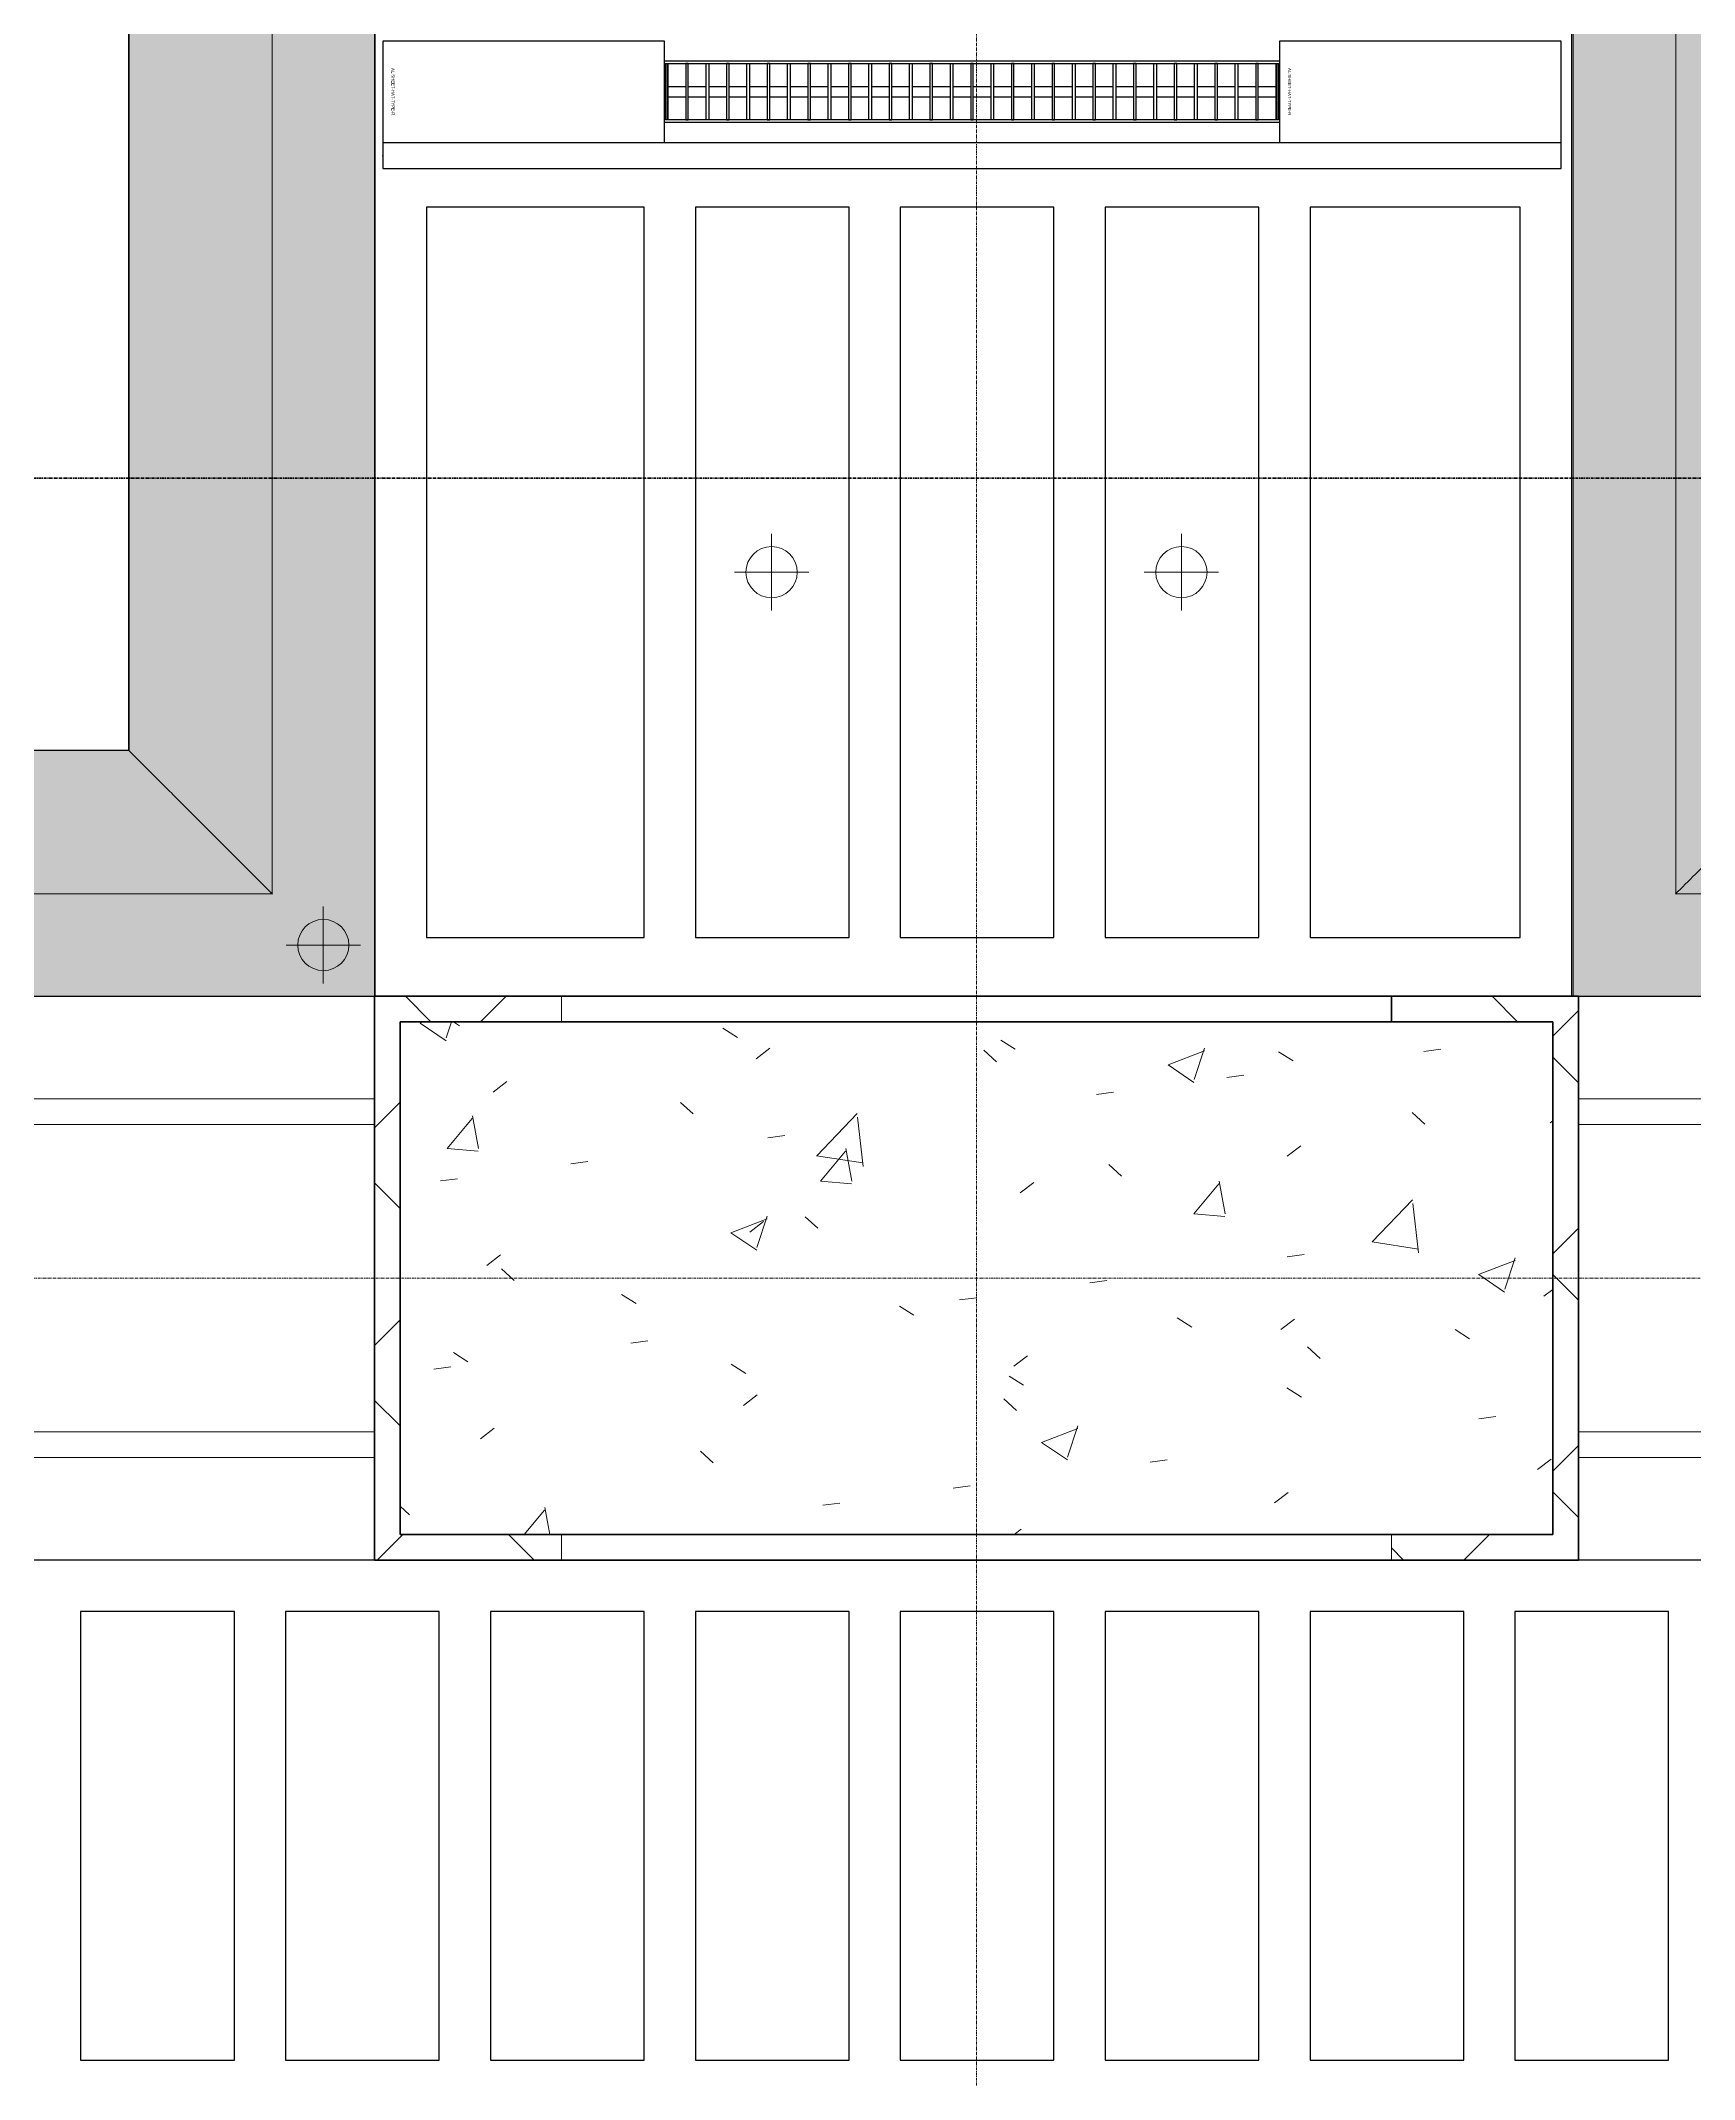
# Model space of a CAD drawing. Header units: millimetres. Extents: x -794334 to -714814, y -17806 to 22403.
# Drawn here: x -757909 to -754681, y 2016 to 5993 of the extents above; entities that cross this region are included whole.
import ezdxf
from ezdxf.enums import TextEntityAlignment as Align
from ezdxf.xclip import XClip

# ---------------------------------------------------------------- set-up
doc = ezdxf.new("R2010")
doc.units = ezdxf.units.MM
doc.header["$XCLIPFRAME"] = 0
doc.linetypes.add('DPA_Grid _ Level 100', pattern=[10, 5.5, -1.6, 1.3, -1.6])
for name, color, linetype in [('000 - WIPEOUT', 250, 'Continuous'), ('001 - ASCESSORIES', 251, 'Continuous'), ('A04_TUBE SERIES', 2, 'Continuous'), ('A11_ALU.SOLID SHEET', 2, 'Continuous')]:
    doc.layers.add(name, color=color, linetype=linetype)
for name, color, linetype, lineweight in [('A-COLS', 5, 'Continuous', 70), ('A-COLS-E', 1, 'Continuous', 35), ('A-DETL-GENF', 2, 'Continuous', 9), ('A-GENM', 1, 'Continuous', 9), ('A-GLAZ-CURT', 2, 'Continuous', 9), ('A-WALL', 5, 'Continuous', 35), ('A-WALL-FNSH', 2, 'Continuous', 35), ('A-WALL-PATT', 1, 'Continuous', 35), ('E-LITE-EQPM', 2, 'Continuous', 9), ('G-ANNO-SECL', 3, 'Continuous', 9), ('S-GRID', 251, 'Continuous', 9), ('WALL-E', 2, 'Continuous', 35)]:
    doc.layers.add(name, color=color, linetype=linetype, lineweight=lineweight)
pattern_1 = [(45, (0, 0), (-212.13203, 212.13203), []), (135, (0, 0), (-212.13203, -212.13203), [])]

# ---------------------------------------------------------------- blocks, each defined once
blk = doc.blocks.new('*U804')
at = {"layer": 'S-GRID', "linetype": 'DPA_Grid _ Level 100'}
for p, q in [((22800, -21385.5), (22800, 16671.4)), ((57942.9, 0), (-14128.9, 0))]:
    blk.add_line(p, q, dxfattribs=at)
blk = doc.blocks.new('System Panel - DPA-AR_Metal Ceiling Rectangular Panel-13151134-4252-01 ENLARGED CONCOURSE LEVEL - REFLECTED CEILING PLAN - SHEET 3')
at = {"layer": 'A-GLAZ-CURT'}
for p, q in [((-754907.4, 3929), (-754907.4, 4129)), ((-754907.4, 4129), (-752782.3, 4129)), ((-752782.3, 4129), (-754907.4, 4129)), ((-754907.4, 4129), (-754907.4, 3929)), ((-752782.3, 4129), (-752782.3, 3929)), ((-752782.3, 3929), (-752782.3, 4129)), ((-752782.3, 3929), (-754907.4, 3929)), ((-754907.4, 3929), (-752782.3, 3929))]:
    blk.add_line(p, q, dxfattribs=at)
blk = doc.blocks.new('System Panel - DPA-AR_Metal Ceiling Rectangular Panel-V26-4252-01 ENLARGED CONCOURSE LEVEL - REFLECTED CEILING PLAN - SHEET 3')
at = {"layer": 'A-GLAZ-CURT'}
for p, q in [((-780057.4, 4129), (-782182.4, 4129)), ((-782182.4, 4129), (-782182.4, 3929)), ((-782182.4, 3929), (-782182.4, 4129)), ((-782182.4, 4129), (-780057.4, 4129)), ((-782182.4, 3929), (-780057.5, 3929)), ((-780057.5, 3929), (-782182.4, 3929))]:
    blk.add_line(p, q, dxfattribs=at)
blk = doc.blocks.new('System Panel - DPA-AR_Metal Ceiling Rectangular Panel-V27-4252-01 ENLARGED CONCOURSE LEVEL - REFLECTED CEILING PLAN - SHEET 3')
at = {"layer": 'A-GLAZ-CURT'}
for p, q in [((-780057.5, 3229), (-782182.4, 3229)), ((-782182.4, 3229), (-782182.4, 3029)), ((-782182.4, 3029), (-782182.4, 3229)), ((-782182.4, 3229), (-780057.5, 3229)), ((-782182.4, 3029), (-780057.4, 3029)), ((-780057.4, 3029), (-782182.4, 3029))]:
    blk.add_line(p, q, dxfattribs=at)
blk = doc.blocks.new('System Panel - DPA-AR_Metal Ceiling Rectangular Panel-V29-4252-01 ENLARGED CONCOURSE LEVEL - REFLECTED CEILING PLAN - SHEET 3')
at = {"layer": 'A-GLAZ-CURT'}
for p, q in [((-780057.5, 3879), (-782182.4, 3879)), ((-782182.4, 3879), (-782182.4, 3279)), ((-782182.4, 3279), (-782182.4, 3879)), ((-782182.4, 3879), (-780057.5, 3879)), ((-782182.4, 3279), (-780057.5, 3279)), ((-780057.5, 3279), (-782182.4, 3279))]:
    blk.add_line(p, q, dxfattribs=at)
blk = doc.blocks.new('System Panel - DPA-AR_Metal Ceiling Rectangular Panel-13151104-4252-01 ENLARGED CONCOURSE LEVEL - REFLECTED CEILING PLAN - SHEET 3')
at = {"layer": 'A-GLAZ-CURT'}
for p, q in [((-754907.4, 3279), (-754907.4, 3879)), ((-754907.4, 3879), (-752782.3, 3879)), ((-752782.3, 3879), (-754907.4, 3879)), ((-754907.4, 3879), (-754907.4, 3279)), ((-752782.3, 3879), (-752782.3, 3279)), ((-752782.3, 3279), (-752782.3, 3879)), ((-752782.3, 3279), (-754907.4, 3279)), ((-754907.4, 3279), (-752782.3, 3279))]:
    blk.add_line(p, q, dxfattribs=at)
blk = doc.blocks.new('Curved Concourse Ceiling8 - Curved Concourse Ceiling-12516553-4252-01 ENLARGED CONCOURSE LEVEL - REFLECTED CEILING PLAN - SHEET 3')
at = {"layer": 'A-GENM'}
h = blk.add_hatch(color=256, dxfattribs=at)
h.paths.add_polyline_path([(-748821.9, 4129), (-748821.9, 9894), (-754917.3, 9894), (-754917.2, 4129), (-749214.9, 4129)])
h.paths.add_polyline_path([(-754645, 4329), (-754717.3, 4329), (-754717.3, 9694), (-749017.3, 9694), (-749017.3, 4329), (-753559, 4329)])
for points in [[(-754717.3, 4329), (-754437.3, 4609), (-754437.3, 9414), (-754717.3, 9694), (-754717.3, 4367.5)], [(-754717.3, 4329), (-749017.3, 4329), (-749297.3, 4609), (-754437.3, 4609), (-754678.8, 4367.5)]]:
    blk.add_hatch(color=256, dxfattribs=at).paths.add_polyline_path(points)
for p, q in [((-754917.3, 9894), (-754917.3, 4129)), ((-754917.3, 9894), (-754917.3, 4129)), ((-754717.3, 9694), (-754717.3, 4329)), ((-754717.3, 9694), (-754717.3, 4329)), ((-754717.3, 4329), (-749017.3, 4329)), ((-754717.3, 4329), (-749017.3, 4329)), ((-748821.9, 4129), (-754917.3, 4129)), ((-754917.3, 4129), (-748821.9, 4129))]:
    blk.add_line(p, q, dxfattribs=at)
blk.add_open_spline([(-754717.8, 4328.5), (-754705.4, 4340.9), (-754676.2, 4370.1), (-754637.1, 4409.2), (-754603.8, 4442.6), (-754581.6, 4464.7), (-754558.9, 4487.4), (-754535.6, 4510.8), (-754511.7, 4534.6), (-754479.3, 4567.1), (-754454.3, 4592.1), (-754437.3, 4609)], degree=3, knots=[0.5634623, 0.5634623, 0.5634623, 0.5634623, 0.6363636, 0.7272727, 0.7613636, 0.7954545, 0.8295455, 0.8636364, 0.8977273, 0.9318182, 1, 1, 1, 1], dxfattribs=at)
blk = doc.blocks.new('Curved Concourse Ceiling6 - Curved Concourse Ceiling-12515612-4252-01 ENLARGED CONCOURSE LEVEL - REFLECTED CEILING PLAN - SHEET 3')
at = {"layer": 'A-GENM'}
h = blk.add_hatch(color=256, dxfattribs=at)
h.paths.add_polyline_path([(-757257.5, 4129), (-757257.5, 9894), (-766307.5, 9893.7), (-766307.4, 4129), (-757903.1, 4129)])
h.paths.add_polyline_path([(-757903.1, 4329), (-766107.5, 4329), (-766107.5, 9694), (-757457.5, 9694), (-757457.5, 4329)])
for points in [[(-757457.5, 4329), (-757457.5, 9694), (-757737.5, 9414), (-757737.5, 4609), (-757496, 4367.5)], [(-766107.5, 4329), (-757457.5, 4329), (-757737.5, 4609), (-765827.5, 4609), (-766069, 4367.5)]]:
    blk.add_hatch(color=256, dxfattribs=at).paths.add_polyline_path(points)
for p, q in [((-757257.5, 9894), (-757257.5, 4129)), ((-757257.5, 4129), (-757257.5, 9894)), ((-757457.5, 4329), (-757457.5, 9694)), ((-757457.5, 4329), (-757457.5, 9694)), ((-757737.5, 9414), (-757737.5, 4609)), ((-757737.5, 4609), (-757737.5, 9414)), ((-757737.5, 4609), (-765827.5, 4609)), ((-765827.5, 4609), (-757737.5, 4609)), ((-766107.5, 4329), (-757457.5, 4329)), ((-766107.5, 4329), (-757457.5, 4329)), ((-757257.5, 4129), (-766307.5, 4129)), ((-766307.5, 4129), (-757257.5, 4129))]:
    blk.add_line(p, q, dxfattribs=at)
blk.add_open_spline([(-757457, 4328.5), (-757469.4, 4340.9), (-757498.6, 4370.1), (-757537.7, 4409.2), (-757571.1, 4442.6), (-757593.2, 4464.7), (-757615.9, 4487.4), (-757639.2, 4510.8), (-757663.1, 4534.7), (-757695.6, 4567), (-757720.6, 4592), (-757737.5, 4609)], degree=3, knots=[0.5634623, 0.5634623, 0.5634623, 0.5634623, 0.6363636, 0.7272727, 0.7613636, 0.7954545, 0.8295455, 0.8636364, 0.8977273, 0.9318182, 1, 1, 1, 1], dxfattribs=at)
blk = doc.blocks.new('*U1029')
at = {"layer": 'A-GENM'}
for name in ['Curved Concourse Ceiling6 - Curved Concourse Ceiling-12515612-4252-01 ENLARGED CONCOURSE LEVEL - REFLECTED CEILING PLAN - SHEET 3', 'Curved Concourse Ceiling8 - Curved Concourse Ceiling-12516553-4252-01 ENLARGED CONCOURSE LEVEL - REFLECTED CEILING PLAN - SHEET 3']:
    blk.add_blockref(name, (778882.4, -3579), dxfattribs=at)
at = {"layer": 'A-GLAZ-CURT'}
for name, p in [('System Panel - DPA-AR_Metal Ceiling Rectangular Panel-V26-4252-01 ENLARGED CONCOURSE LEVEL - REFLECTED CEILING PLAN - SHEET 3', (801682.4, -3579)), ('System Panel - DPA-AR_Metal Ceiling Rectangular Panel-13151134-4252-01 ENLARGED CONCOURSE LEVEL - REFLECTED CEILING PLAN - SHEET 3', (778882.4, -3579)), ('System Panel - DPA-AR_Metal Ceiling Rectangular Panel-V29-4252-01 ENLARGED CONCOURSE LEVEL - REFLECTED CEILING PLAN - SHEET 3', (801682.4, -3579)), ('System Panel - DPA-AR_Metal Ceiling Rectangular Panel-13151104-4252-01 ENLARGED CONCOURSE LEVEL - REFLECTED CEILING PLAN - SHEET 3', (778882.4, -3579)), ('System Panel - DPA-AR_Metal Ceiling Rectangular Panel-V27-4252-01 ENLARGED CONCOURSE LEVEL - REFLECTED CEILING PLAN - SHEET 3', (801682.4, -3579))]:
    blk.add_blockref(name, p, dxfattribs=at)
at = {"layer": 'A-GLAZ-CURT', "extrusion": (0, 0, -1)}
blk.add_blockref('System Panel - DPA-AR_Metal Ceiling Rectangular Panel-13151134-4252-01 ENLARGED CONCOURSE LEVEL - REFLECTED CEILING PLAN - SHEET 3', (728807.3, -4479), dxfattribs=at)
blk = doc.blocks.new('*U1054')
at = {"layer": 'A11_ALU.SOLID SHEET', "color": 0}
blk.add_lwpolyline([(550, -98.8), (550, 98.8), (0, 98.8), (0, -98.8)], close=True, dxfattribs=at)
at = {"layer": 'Defpoints', "color": 250}
blk.add_point((0, 0), dxfattribs=at)
blk.add_text('AL.SHEET-HAT-TYPE-R', height=6, rotation=270, dxfattribs=at).set_placement((15, 0), align=Align.BOTTOM_CENTER)
blk = doc.blocks.new('*U1055')
blk.add_attdef('EXTR.OVL-LENGTH_', (-25, -59.1), '', height=5)
blk.add_wipeout([(-25, 0), (25, 0), (25, 2300), (-25, 2300)]).dxf.layer = '000 - WIPEOUT'
blk.add_point((0, 0))
at = {"layer": 'A04_TUBE SERIES', "color": 0}
blk.add_lwpolyline([(-25, 0), (25, 0), (25, 2300), (-25, 2300)], close=True, dxfattribs=at)
blk = doc.blocks.new('*U1037')
at = {"color": 1}
blk.add_wipeout([(600, -60), (-600, -60), (-600, 60), (600, 60)], dxfattribs=at).dxf.layer = '000 - WIPEOUT'
at = {"layer": '001 - ASCESSORIES', "color": 0}
blk.add_lwpolyline([(600, -60), (-600, -60), (-600, 60), (600, 60)], close=True, dxfattribs=at)
at = {"layer": '001 - ASCESSORIES'}
for points in [[(-593.5, -55), (-598.5, -55), (-598.5, 55), (-593.5, 55)], [(595, -55), (-595, -55), (-595, 55), (595, 55)], [(-558.8, -55), (-553.8, -55), (-553.8, 55), (-558.8, 55)], [(-514, -55), (-519, -55), (-519, 55), (-514, 55)], [(-479.3, -55), (-474.3, -55), (-474.3, 55), (-479.3, 55)], [(-434.6, -55), (-439.6, -55), (-439.6, 55), (-434.6, 55)], [(-399.8, -55), (-394.8, -55), (-394.8, 55), (-399.8, 55)], [(-355.1, -55), (-360.1, -55), (-360.1, 55), (-355.1, 55)], [(-320.4, -55), (-315.4, -55), (-315.4, 55), (-320.4, 55)], [(-275.6, -55), (-280.6, -55), (-280.6, 55), (-275.6, 55)], [(-240.9, -55), (-235.9, -55), (-235.9, 55), (-240.9, 55)], [(-196.2, -55), (-201.2, -55), (-201.2, 55), (-196.2, 55)], [(-161.4, -55), (-156.4, -55), (-156.4, 55), (-161.4, 55)], [(-116.7, -55), (-121.7, -55), (-121.7, 55), (-116.7, 55)], [(-82, -55), (-77, -55), (-77, 55), (-82, 55)], [(-37.2, -55), (-42.2, -55), (-42.2, 55), (-37.2, 55)], [(-2.5, -55), (2.5, -55), (2.5, 55), (-2.5, 55)], [(42.2, -55), (37.2, -55), (37.2, 55), (42.2, 55)], [(77, -55), (82, -55), (82, 55), (77, 55)], [(121.7, -55), (116.7, -55), (116.7, 55), (121.7, 55)], [(156.4, -55), (161.4, -55), (161.4, 55), (156.4, 55)], [(201.2, -55), (196.2, -55), (196.2, 55), (201.2, 55)], [(235.9, -55), (240.9, -55), (240.9, 55), (235.9, 55)], [(280.6, -55), (275.6, -55), (275.6, 55), (280.6, 55)], [(315.4, -55), (320.4, -55), (320.4, 55), (315.4, 55)], [(360.1, -55), (355.1, -55), (355.1, 55), (360.1, 55)], [(394.8, -55), (399.8, -55), (399.8, 55), (394.8, 55)], [(439.6, -55), (434.6, -55), (434.6, 55), (439.6, 55)], [(474.3, -55), (479.3, -55), (479.3, 55), (474.3, 55)], [(519, -55), (514, -55), (514, 55), (519, 55)], [(553.8, -55), (558.8, -55), (558.8, 55), (553.8, 55)], [(598.5, -55), (593.5, -55), (593.5, 55), (598.5, 55)]]:
    blk.add_lwpolyline(points, close=True, dxfattribs=at)
for points in [[(-593.5, 10), (-558.8, 10)], [(-553.8, 10), (-519, 10)], [(-514, 10), (-479.3, 10)], [(-474.3, 10), (-439.6, 10)], [(-434.6, 10), (-399.8, 10)], [(-394.8, 10), (-360.1, 10)], [(-355.1, 10), (-320.4, 10)], [(-315.4, 10), (-280.6, 10)], [(-275.6, 10), (-240.9, 10)], [(-235.9, 10), (-201.2, 10)], [(-196.2, 10), (-161.4, 10)], [(-156.4, 10), (-121.7, 10)], [(-116.7, 10), (-82, 10)], [(-77, 10), (-42.2, 10)], [(-37.2, 10), (-2.5, 10)], [(2.5, 10), (37.2, 10)], [(42.2, 10), (77, 10)], [(82, 10), (116.7, 10)], [(121.7, 10), (156.4, 10)], [(161.4, 10), (196.2, 10)], [(201.2, 10), (235.9, 10)], [(240.9, 10), (275.6, 10)], [(280.6, 10), (315.4, 10)], [(320.4, 10), (355.1, 10)], [(360.1, 10), (394.8, 10)], [(399.8, 10), (434.6, 10)], [(439.6, 10), (474.3, 10)], [(479.3, 10), (514, 10)], [(519, 10), (553.8, 10)], [(558.8, 10), (593.5, 10)], [(-593.5, -10), (-558.8, -10)], [(-553.8, -10), (-519, -10)], [(-514, -10), (-479.3, -10)], [(-474.3, -10), (-439.6, -10)], [(-434.6, -10), (-399.8, -10)], [(-394.8, -10), (-360.1, -10)], [(-355.1, -10), (-320.4, -10)], [(-315.4, -10), (-280.6, -10)], [(-275.6, -10), (-240.9, -10)], [(-235.9, -10), (-201.2, -10)], [(-196.2, -10), (-161.4, -10)], [(-156.4, -10), (-121.7, -10)], [(-116.7, -10), (-82, -10)], [(-77, -10), (-42.2, -10)], [(-37.2, -10), (-2.5, -10)], [(2.5, -10), (37.2, -10)], [(42.2, -10), (77, -10)], [(82, -10), (116.7, -10)], [(121.7, -10), (156.4, -10)], [(161.4, -10), (196.2, -10)], [(201.2, -10), (235.9, -10)], [(240.9, -10), (275.6, -10)], [(280.6, -10), (315.4, -10)], [(320.4, -10), (355.1, -10)], [(360.1, -10), (394.8, -10)], [(399.8, -10), (434.6, -10)], [(439.6, -10), (474.3, -10)], [(479.3, -10), (514, -10)], [(519, -10), (553.8, -10)], [(558.8, -10), (593.5, -10)]]:
    blk.add_lwpolyline(points, dxfattribs=at)
blk = doc.blocks.new('*U1230')
for points in [[(0, 0), (9050, 0), (9050, 5765), (0, 5765)], [(480, 480), (8570, 480), (8570, 5285), (480, 5285)]]:
    blk.add_lwpolyline(points, close=True)
blk = doc.blocks.new('*U1228')
blk.add_lwpolyline([(0, 0), (6100, 0), (6100, 5765), (0, 5765)], close=True)
blk = doc.blocks.new('*U1240')
at = {"color": 3}
for points in [[(-437.5, -6250), (437.5, -6250), (437.5, -6550), (-437.5, -6550)], [(-437.5, -6650), (437.5, -6650), (437.5, -6950), (-437.5, -6950)], [(-437.5, -7050), (437.5, -7050), (437.5, -7350), (-437.5, -7350)], [(-437.5, -7450), (437.5, -7450), (437.5, -7750), (-437.5, -7750)], [(-437.5, -7850), (437.5, -7850), (437.5, -8150), (-437.5, -8150)], [(-437.5, -8250), (437.5, -8250), (437.5, -8550), (-437.5, -8550)], [(-437.5, -8650), (437.5, -8650), (437.5, -8950), (-437.5, -8950)], [(-437.5, -9050), (437.5, -9050), (437.5, -9350), (-437.5, -9350)]]:
    blk.add_wipeout(points, dxfattribs=at).dxf.layer = '000 - WIPEOUT'
at = {"layer": 'A11_ALU.SOLID SHEET', "color": 0, "linetype": 'ByBlock'}
for points in [[(-437.5, -6550), (437.5, -6550), (437.5, -6250), (-437.5, -6250)], [(-437.5, -6950), (437.5, -6950), (437.5, -6650), (-437.5, -6650)], [(-437.5, -7350), (437.5, -7350), (437.5, -7050), (-437.5, -7050)], [(-437.5, -7750), (437.5, -7750), (437.5, -7450), (-437.5, -7450)], [(-437.5, -8150), (437.5, -8150), (437.5, -7850), (-437.5, -7850)], [(-437.5, -8550), (437.5, -8550), (437.5, -8250), (-437.5, -8250)], [(-437.5, -8950), (437.5, -8950), (437.5, -8650), (-437.5, -8650)], [(-437.5, -9350), (437.5, -9350), (437.5, -9050), (-437.5, -9050)]]:
    blk.add_lwpolyline(points, close=True, dxfattribs=at)
blk = doc.blocks.new('*U1264')
at = {"color": 3}
for points in [[(-712.5, 550), (712.5, 550), (712.5, 250), (-712.5, 250)], [(-712.5, 150), (712.5, 150), (712.5, -150), (-712.5, -150)], [(-712.5, -250), (712.5, -250), (712.5, -550), (-712.5, -550)]]:
    blk.add_wipeout(points, dxfattribs=at).dxf.layer = '000 - WIPEOUT'
at = {"layer": 'A11_ALU.SOLID SHEET', "color": 0, "linetype": 'ByBlock'}
for points in [[(-712.5, 250), (712.5, 250), (712.5, 550), (-712.5, 550)], [(-712.5, -150), (712.5, -150), (712.5, 150), (-712.5, 150)], [(-712.5, -550), (712.5, -550), (712.5, -250), (-712.5, -250)]]:
    blk.add_lwpolyline(points, close=True, dxfattribs=at)
blk = doc.blocks.new('*U1265')
at = {"layer": 'Defpoints'}
blk.add_point((0, 0), dxfattribs=at)
blk.add_wipeout([(712.5, 250), (712.5, 660), (-712.5, 660), (-712.5, 250)]).dxf.layer = '000 - WIPEOUT'
at = {"layer": 'A11_ALU.SOLID SHEET', "color": 0}
blk.add_lwpolyline([(712.5, 250), (712.5, 660), (-712.5, 660), (-712.5, 250)], close=True, dxfattribs=at)
at = {"layer": 'Defpoints'}
blk.add_point((0, 400), dxfattribs=at)
blk = doc.blocks.new('*U1266')
at = {"layer": 'Defpoints'}
blk.add_point((0, 0), dxfattribs=at)
blk.add_wipeout([(712.5, 250), (712.5, 675), (-712.5, 675), (-712.5, 250)]).dxf.layer = '000 - WIPEOUT'
at = {"layer": 'A11_ALU.SOLID SHEET', "color": 0}
blk.add_lwpolyline([(712.5, 250), (712.5, 675), (-712.5, 675), (-712.5, 250)], close=True, dxfattribs=at)
at = {"layer": 'Defpoints'}
blk.add_point((0, 400), dxfattribs=at)
blk = doc.blocks.new('*U1630')
for points in [[(-4139.5, 6315), (-75674.9, 6315), (-75674.9, 550), (-4139.5, 550)], [(22690, -750), (19166.4, -750), (19116.4, -700), (18966.4, -550), (-101025.4, -550), (-101025.4, -6705), (-96300, -6705), (-96300, -7350), (-94497.6, -7350), (17250, -7350), (17250, -6850), (18300, -6850), (22690, -6850)]]:
    blk.add_lwpolyline(points, close=True)
for name, p in [('*U1228', (-10239.5, 550)), ('*U1054', (-12560, 2315)), ('*U1054', (-10810, 2315))]:
    blk.add_blockref(name, p)
blk.add_blockref('*U1037', (-11410, 2315))
at = {"layer": 'A04_TUBE SERIES', "color": 0, "linetype": 'ByBlock', "rotation": 270}
blk.add_blockref('*U1055', (-12560, 2190), dxfattribs=at)
at = {"layer": 'A11_ALU.SOLID SHEET', "color": 0, "linetype": 'ByBlock', "rotation": 90}
for name, p in [('*U1264', (-11400, 1377.5)), ('*U1240', (-19400, -1088))]:
    blk.add_blockref(name, p, dxfattribs=at)
blk.add_blockref('*U1230', (-21625.1, 550))
at = {"layer": 'A11_ALU.SOLID SHEET', "color": 0, "linetype": 'ByBlock'}
for name, p, rotation in [('*U1266', (-11800, 1377.5), 90), ('*U1265', (-11000, 1377.5), 270)]:
    blk.add_blockref(name, p, dxfattribs=dict(at, rotation=rotation))
blk = doc.blocks.new('LGF_DL_SAA_LowPower_DL1a - LGF_DL_SAA_LowPower_DL1a-8854269-4150-01 CONCOURSE LEVEL - REFLECTED CEILING PLAN')
at = {"layer": 'A-DETL-GENF'}
for p, q in [((0, -75), (0, 75)), ((72.5, 0), (-72.5, 0))]:
    blk.add_line(p, q, dxfattribs=at)
blk.add_circle((0, 0), 50, dxfattribs=at)
blk = doc.blocks.new('C-1-PP19-AR-4150-01-B_20250901-115810_EXDOWNLIGHT')
at = {"layer": 'E-LITE-EQPM', "extrusion": (0, 0, -1), "rotation": 180}
for p in [(11800, 1377.5), (11000, 1377.5), (12675.1, 650)]:
    blk.add_blockref('LGF_DL_SAA_LowPower_DL1a - LGF_DL_SAA_LowPower_DL1a-8854269-4150-01 CONCOURSE LEVEL - REFLECTED CEILING PLAN', p, dxfattribs=at)

msp = doc.modelspace()

# ---------------------------------------------------------------- block references
at = {"layer": 'A11_ALU.SOLID SHEET'}
ref = msp.add_blockref('*U1630', (-744681.2, 3579), dxfattribs=at)
XClip(ref).set_block_clipping_path([(-45802.4668593339, -9620.0029952967), (23702.8690583039, 10334.9999958097)])

# ---------------------------------------------------------------- next in the draw order: hatches: boundary and pattern name
at = {"layer": 'A-COLS-E', "lineweight": 9}
h = msp.add_hatch(dxfattribs=at)
h.set_pattern_fill('FP_1', color=256, style=0, pattern_type=2)
h.set_pattern_definition([(50, (0, 0), (728.7365, -63.7558), [76.2, -838.2]), (355, (0, 0), (-140.9716, 764.2276), [60.96, -670.56]), (100.451, (60.7, -5.3), (587.77, 700.46675), [64.76, -712.36]), (46.184, (0, 203.2), (1084.3162, -168.171), [114.3, -1257.3]), (96.636, (90.4, 189.2), (949.6099, 989.7098), [97.14, -1068.54]), (351.184, (0, 203.2), (949.6206, 989.7012), [91.44, -1005.84]), (21, (101.6, 152.4), (606.45787, -409.06057), [76.2, -838.2]), (326, (101.6, 152.4), (247.20834, 736.7529), [60.96, -670.56]), (71.451, (152.14, 118.3), (853.66825, 327.6855), [64.76, -712.36]), (37.5, (0, 0), (12.35469, 338.22012), [33.528, -628.904, 33.528, -647.192, -673.1]), (37.5, (0, 0), (12.35469, 338.22012), [-1343.152, 33.528, -639.572]), (7.5, (0, 0), (267.27887, 400.72213), [33.528, -354.584, 33.528, -613.664, -256.54]), (7.5, (0, 0), (267.27887, 400.72213), [-1035.304, 33.528, -223.012]), (327.5, (-226.57, 0), (542.36333, -22.91534), [33.528, -220.472, 33.528, -758.952, -1051.56]), (327.5, (-226.57, 0), (542.36333, -22.91534), [-1046.48, 33.528, -1018.032]), (317.5, (-328.17, 0), (592.51696, 101.7071), [33.528, -296.672, 33.528, -492.76, -746.76]), (317.5, (-328.17, 0), (592.51696, 101.7071), [-856.488, 33.528, -713.232])])
h.paths.add_polyline_path([(-754957.4, 3079), (-754957.4, 4079), (-757207.4, 4079), (-757207.4, 3079), (-755731, 3079)])
at = {"layer": 'A-WALL-PATT', "lineweight": 9}
h = msp.add_hatch(dxfattribs=at)
h.set_pattern_fill('FP_5', color=256, style=0, pattern_type=2)
h.set_pattern_definition(pattern_1)
h.paths.add_polyline_path([(-757257.5, 3029), (-757207.5, 3029), (-757207.5, 4129), (-757257.5, 4129), (-757257.5, 3755.8)])
h = msp.add_hatch(dxfattribs=at)
h.set_pattern_fill('FP_5', color=256, style=0, pattern_type=2)
h.set_pattern_definition(pattern_1)
h.paths.add_polyline_path([(-756892.5, 4079), (-756892.5, 4129), (-757207.5, 4129), (-757207.5, 4079)])
h.paths.add_polyline_path([(-755272.4, 4079), (-754957.4, 4079), (-754957.4, 4129), (-755272.4, 4129)])
h = msp.add_hatch(dxfattribs=at)
h.set_pattern_fill('FP_5', color=256, style=0, pattern_type=2)
h.set_pattern_definition(pattern_1)
h.paths.add_polyline_path([(-754957.4, 3079), (-754907.4, 3079), (-754907.4, 4129), (-754957.4, 4129), (-754957.4, 3755.8)])
h = msp.add_hatch(dxfattribs=at)
h.set_pattern_fill('FP_5', color=256, style=0, pattern_type=2)
h.set_pattern_definition(pattern_1)
h.paths.add_polyline_path([(-754907.4, 3029), (-754907.4, 3079), (-755272.4, 3079), (-755272.4, 3029)])
h.paths.add_polyline_path([(-757207.5, 3029), (-756892.5, 3029), (-756892.5, 3079), (-757207.5, 3079)])

# ---------------------------------------------------------------- next in the draw order: linework, layer by layer
at = {"layer": 'A-COLS'}
for p, q in [((-757207.4, 3079), (-757207.4, 4079)), ((-757207.4, 4079), (-754957.4, 4079)), ((-754957.4, 4079), (-754957.4, 3079)), ((-754957.4, 3079), (-757207.4, 3079))]:
    msp.add_line(p, q, dxfattribs=at)
at = {"layer": 'A-WALL', "lineweight": 9}
for p, q in [((-756892.5, 4129), (-756892.5, 4079)), ((-756892.5, 4079), (-756892.5, 4129)), ((-756892.5, 3079), (-756892.5, 3029)), ((-756892.5, 3029), (-756892.5, 3079)), ((-755272.4, 3029), (-755272.4, 3079)), ((-755272.4, 3079), (-755272.4, 3029))]:
    msp.add_line(p, q, dxfattribs=at)
at = {"layer": 'A-WALL-FNSH', "color": 250}
for p, q in [((-757257.5, 3029), (-757257.5, 4129)), ((-757257.5, 4129), (-757207.5, 4129)), ((-757207.5, 4129), (-756892.5, 4129)), ((-756892.5, 4129), (-755272.4, 4129)), ((-755272.4, 4129), (-754957.4, 4129)), ((-755272.4, 4079), (-755272.4, 4129)), ((-755272.4, 4129), (-755272.4, 4079)), ((-754957.4, 4129), (-754907.4, 4129)), ((-754907.4, 4129), (-754907.4, 3079)), ((-757207.5, 4079), (-757207.5, 3079)), ((-756892.5, 4079), (-757207.5, 4079)), ((-755272.4, 4079), (-756892.5, 4079)), ((-754957.4, 4079), (-755272.4, 4079)), ((-754957.4, 3079), (-754957.4, 4079)), ((-757207.5, 3079), (-756892.5, 3079)), ((-756892.5, 3079), (-755272.4, 3079)), ((-755272.4, 3079), (-754957.4, 3079)), ((-754907.4, 3079), (-754907.4, 3029)), ((-757207.5, 3029), (-757257.5, 3029)), ((-756892.5, 3029), (-757207.5, 3029)), ((-755272.4, 3029), (-756892.5, 3029)), ((-754907.4, 3029), (-755272.4, 3029))]:
    msp.add_line(p, q, dxfattribs=at)
at = {"layer": 'G-ANNO-SECL', "linetype": 'DPA_Grid _ Level 100', "lineweight": 50}
msp.add_line((-792523.2, 5139.9), (-718679.1, 5139.9), dxfattribs=at)
at = {"layer": 'WALL-E'}
for p, q in [((-755272.4, 4129), (-756892.5, 4129)), ((-755272.4, 4079), (-755272.4, 4129)), ((-756892.5, 4079), (-755272.4, 4079)), ((-755272.4, 3079), (-756892.5, 3079)), ((-756892.5, 3029), (-755272.4, 3029))]:
    msp.add_line(p, q, dxfattribs=at)

# ---------------------------------------------------------------- next in the draw order: block references
for name in ['*U804', '*U1029']:
    msp.add_blockref(name, (-778882.4, 3579))
ref = msp.add_blockref('C-1-PP19-AR-4150-01-B_20250901-115810_EXDOWNLIGHT', (-744682.4, 3579))
XClip(ref).set_block_clipping_path([(-45801.3280238605, -9620.0029952967), (23704.0078937773, 10334.9999958097)])

doc.saveas('drawing.dxf')
